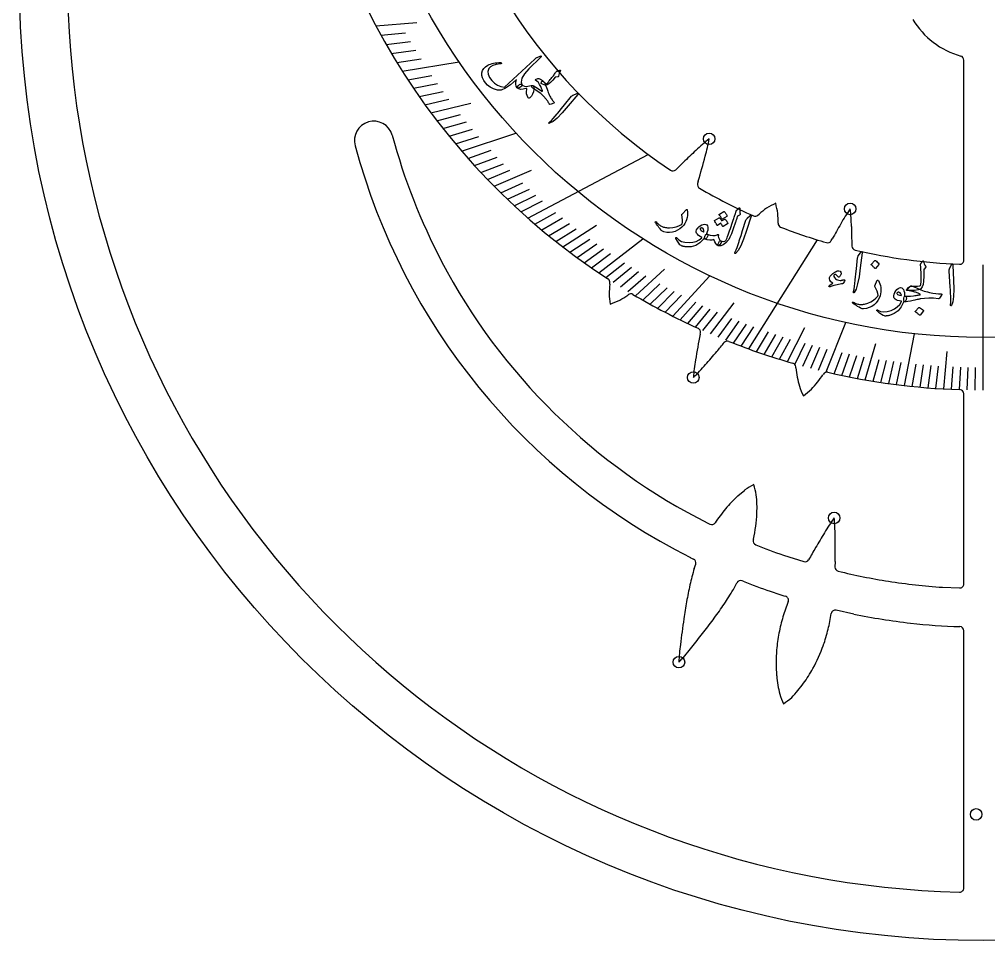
# Model space of a CAD drawing. Header units: millimetres. Extents: x -58 to 58, y -58 to 59.
# Drawn here: x -58.5 to 0.3, y -58.5 to -2.6 of the extents above; entities that cross this region are included whole.
import ezdxf

# ---------------------------------------------------------------- set-up
doc = ezdxf.new("R2010")
doc.units = ezdxf.units.MM
for name, color, linetype in [('CUT_INNER', 6, 'Continuous'), ('CUT_OUTER', 1, 'Continuous'), ('ENGRAVE', 7, 'Continuous'), ('ENGRAVE_FINE', 8, 'Continuous'), ('TEXT', 5, 'Continuous')]:
    doc.layers.add(name, color=color, linetype=linetype)

msp = doc.modelspace()

# ---------------------------------------------------------------- linework, layer by layer
at = {"layer": 'CUT_INNER'}
for points in [[(-1.17, -17.182), (-1.17, -5.026)], [(-35.867, -9.58), (-35.865, -9.586)], [(-17.289, -12.381), (-17.331, -12.52)], [(-13.673, -14.445), (-13.598, -14.377)], [(-7.991, -15.135), (-7.976, -15.662), (-7.964, -16.189), (-7.963, -16.327)], [(-9.214, -15.995), (-9.157, -15.892)], [(-22.76, -18.323), (-22.785, -18.307)], [(-22.66, -18.645), (-22.649, -18.57)], [(-21.53, -19.272), (-21.568, -19.3)], [(-17.178, -21.681), (-17.16, -21.592)], [(-11.358, -23.726), (-11.364, -23.66)], [(-9.69, -24.098), (-9.716, -24.138)], [(-1.17, -36.837), (-1.17, -25.292)], [(-14.89, -31.499), (-14.462, -31.138), (-14.458, -31.134)], [(-16.672, -33.169), (-16.579, -33.213)], [(-13.934, -34.12), (-13.946, -34.169)], [(-12.122, -35.088), (-10.881, -35.487)], [(-17.533, -35.907), (-17.445, -35.632)], [(-8.982, -35.486), (-8.989, -35.815)], [(-14.559, -36.679), (-14.619, -36.654)], [(-2.463, -37.041), (-1.431, -37.087)], [(-7.854, -38.674), (-8.91, -38.435)], [(-1.17, -55.307), (-1.17, -39.68)]]:
    msp.add_lwpolyline(points, dxfattribs=at)
for centre, radius, start, end in [((0, 0), 55.575, 121.71432, 268.52897), ((0, 16.717), 41.783, 133.78138, 236.95434), ((-0.001, 16.716), 34.177, 186.5681, 236.29764), ((-0.001, -0.001), 4.971, 210.95136, 254.25202), ((-1.42, -5.025), 0.25, 0, 73.82813), ((-36.989, -9.911), 1.17, 16.42808, 196.1143), ((0.059, 0.026), 37.187, 194.98007, 207.69673), ((-11.195, -16.879), 8.91, 127.54584, 134.42251), ((-25.412, -8.357), 8.907, 343.69691, 350.58422), ((0, 0), 39.463, 195.03295, 243.26549), ((34.198, -65.614), 75.508, 133.13842, 133.94094), ((-81.724, 6.479), 67.138, 343.6851, 345.03538), ((-18.827, -11.509), 0.25, 236.42578, 314.86322), ((1.124, -31.48), 27.979, 133.67701, 134.97239), ((-17.091, -12.592), 0.25, 163.30606, 241.7988), ((-0.027, 16.667), 34.122, 239.7643, 245.93141), ((-8.862, -20.015), 7.364, 125.55261, 130.02983), ((-9.338, -20.458), 7.475, 115.74943, 120.59902), ((-18.788, -15.276), 6.393, 8.3654, 14.03615), ((-0.819, -19.252), 8.91, 144.42099, 151.29746), ((-16.898, -15.224), 8.907, 0.57186, 7.45938), ((-13.841, -14.26), 0.25, 245.91797, 312.20871), ((-17.46, -14.77), 5.015, 358.16896, 4.85389), ((-12.198, -14.943), 0.25, 177.16629, 249.08203), ((-0.015, 16.671), 34.13, 248.92748, 253.86313), ((56.766, -52.711), 75.508, 150.01342, 150.81594), ((-9.432, -15.874), 0.25, 254.00391, 331.08966), ((-7.712, -16.323), 0.25, 180.78889, 256.81641), ((-0.003, 16.69), 34.151, 256.85561, 267.60592), ((0, 0), 37.123, 207.7033, 243.31364), ((-1.42, -17.182), 0.25, 267.71484, 0), ((-22.896, -18.533), 0.25, 351.54129, 57.12891), ((-15.937, -19.409), 6.766, 173.5223, 178.39527), ((-16.315, -18.914), 6.393, 182.7404, 188.41115), ((-25.729, -13.224), 7.364, 299.92761, 304.40483), ((-21.381, -19.472), 0.25, 59.59092, 126.58371), ((-0.036, 16.651), 41.708, 239.42091, 245.54586), ((-25.211, -12.83), 7.475, 290.12443, 294.97402), ((48.796, -34.135), 67.138, 169.3101, 170.66038), ((-17.405, -21.543), 0.25, 348.88678, 65.56641), ((-39.674, -2.54), 30.987, 319.35429, 320.64967), ((-15.519, -22.347), 0.25, 68.38056, 140.48822), ((-0.049, 16.574), 41.632, 248.32328, 253.97168), ((-73.635, 26.248), 75.508, 318.76342, 319.56594), ((-8.689, -24.892), 8.918, 169.32406, 176.20268), ((-23.675, -17.81), 8.899, 313.16434, 320.04964), ((-11.613, -23.68), 0.25, 4.73438, 74.00391), ((-4.146, -22.94), 7.255, 186.21893, 195.10538), ((-9.48, -24.233), 0.25, 76.82959, 147.14062), ((-0.004, 16.691), 41.757, 256.96365, 268.06852), ((-15.705, -20.046), 7.253, 316.76847, 325.65722), ((-5.128, -22.685), 6.393, 199.6154, 205.28615), ((-15.407, -19.446), 7.475, 306.99943, 311.84902), ((-1.42, -25.292), 0.25, 360, 88.06641), ((-10.384, -37.401), 7.475, 118.18057, 123.03016), ((-20.045, -32.625), 6.393, 10.79654, 16.4673), ((-9.158, -37.705), 8.448, 132.73114, 140.11768), ((-20.976, -32.221), 7.255, 357.40008, 6.28652), ((-8.641, -38.148), 9.129, 140.05994, 146.65286), ((-22.768, -32.167), 9.048, 347.53329, 357.56965), ((-1.899, -38.169), 8.91, 143.2292, 150.10574), ((-17.89, -33.808), 8.907, 359.38014, 6.26759), ((-16.472, -32.987), 0.25, 244.57627, 325.03532), ((54.978, -72.819), 75.508, 148.82168, 149.62421), ((-76.117, -34.746), 67.138, 359.36837, 0.71864), ((-13.703, -34.229), 0.25, 165.99601, 247.11864), ((-5.629, -15.192), 20.929, 247.01716, 251.92472), ((22.121, -53.657), 37.472, 149.4967, 150.79208), ((-15.768, -31.362), 4.361, 242.93008, 245.51603), ((-17.683, -35.556), 0.25, 342.21641, 64.57627), ((-10.804, -35.249), 0.25, 252.20339, 330.54648), ((-8.739, -35.819), 0.25, 178.94504, 257.28814), ((-2.797, -40.294), 15.375, 163.4237, 167.25734), ((-0.347, -1.934), 35.159, 256.09858, 261.18129), ((3.231, -41.657), 21.555, 167.25725, 170.01905), ((-23.612, -32.28), 9.766, 328.33607, 332.65233), ((-14.716, -36.884), 0.25, 67.11864, 152.02088), ((-0.347, -0.934), 38.467, 248.31722, 250.92542), ((0, 0), 37.123, 261.11025, 266.195), ((-1.42, -36.837), 0.25, 267.45763, 360), ((-30.668, -28.081), 17.977, 325.45665, 328.74791), ((-5.848, -16.952), 21.531, 250.82918, 253.43566), ((-12.062, -37.828), 0.25, 339.648, 72.20339), ((15.956, -43.902), 34.477, 170.0109, 171.75257), ((-0.99, -42.184), 11.648, 158.4973, 163.30363), ((-37.905, -23.101), 26.762, 323.22825, 325.46062), ((-20.631, -36.824), 11.562, 346.14958, 350.98526), ((-8.965, -38.679), 0.25, 77.28814, 169.84353), ((0, 0), 39.463, 258.51962, 263.60437), ((48.278, -48.6), 67.138, 171.74125, 173.09152), ((-53.641, -11.355), 46.399, 321.94694, 323.24232), ((-2.265, -41.807), 10.319, 163.27468, 168.92565), ((-0.491, -5.472), 33.97, 263.39879, 268.45121), ((-76.604, 6.536), 75.508, 321.19457, 321.99709), ((-3.108, -41.639), 9.459, 168.94697, 175.16184), ((-19.418, -37.13), 10.311, 340.5277, 346.18698), ((-1.42, -39.68), 0.25, 360, 87.45763), ((-9.556, -41.802), 8.909, 171.75333, 178.63955), ((-18.481, -37.465), 9.317, 331.03964, 340.55267), ((-24.828, -35.358), 8.909, 315.60127, 322.47888), ((-3.518, -41.604), 9.048, 175.16041, 185.19677), ((-18.134, -37.657), 8.92, 324.19449, 331.03835), ((-5.301, -41.788), 7.255, 185.02719, 193.91364), ((-16.793, -38.657), 7.247, 315.57549, 324.40798), ((-6.278, -41.512), 6.393, 198.42366, 204.09442), ((-16.488, -38.06), 7.475, 305.80769, 310.65728), ((-1.42, -55.307), 0.25, 268.41797, 360)]:
    msp.add_arc(centre, radius, start, end, dxfattribs=at)
at = {"layer": 'CUT_OUTER'}
msp.add_circle((0, 0), 58.5, dxfattribs=at)
at = {"layer": 'ENGRAVE'}
for points in [[(-35.262, -5.698), (-31.803, -5.139)], [(-31.653, -10.559), (-28.355, -9.458)], [(-27.635, -14.623), (-20.33, -10.757)], [(-23.334, -17.944), (-20.651, -15.881)], [(-14.22, -22.572), (-10.049, -15.951)], [(0, -25.067), (0, -17.462)], [(-18.84, -20.578), (-16.593, -18.123)], [(-9.519, -23.968), (-8.325, -20.964)], [(-4.77, -24.793), (-4.165, -21.647)]]:
    msp.add_lwpolyline(points, dxfattribs=at)
for centre, radius in [((0, 16.717), 38.589), ((-16.624, -9.814), 0.351), ((-8.066, -14.067), 0.351), ((-17.588, -24.302), 0.351), ((-9.036, -32.834), 0.351), ((-18.463, -41.591), 0.351), ((-0.417, -50.836), 0.351)]:
    msp.add_circle(centre, radius, dxfattribs=at)
at = {"layer": 'ENGRAVE_FINE'}
for points in [[(-36.862, -2.956), (-34.369, -2.756)], [(-36.555, -3.521), (-35.065, -3.378)], [(-36.241, -4.078), (-34.754, -3.911)], [(-35.921, -4.627), (-34.437, -4.436)], [(-35.594, -5.167), (-34.114, -4.952)], [(-34.924, -6.221), (-33.453, -5.96)], [(-34.58, -6.736), (-33.115, -6.451)], [(-34.231, -7.243), (-32.771, -6.934)], [(-33.877, -7.741), (-32.423, -7.409)], [(-33.518, -8.231), (-31.101, -7.637)], [(-33.154, -8.713), (-31.714, -8.334)], [(-32.785, -9.186), (-31.353, -8.785)], [(-32.412, -9.652), (-30.987, -9.227)], [(-32.035, -10.109), (-30.618, -9.662)], [(-31.267, -11), (-29.869, -10.508)], [(-30.877, -11.433), (-29.489, -10.919)], [(-30.484, -11.859), (-29.105, -11.323)], [(-30.087, -12.277), (-28.719, -11.718)], [(-29.686, -12.687), (-27.42, -11.718)], [(-29.282, -13.089), (-27.936, -12.487)], [(-28.875, -13.484), (-27.541, -12.861)], [(-28.465, -13.871), (-27.142, -13.227)], [(-28.051, -14.25), (-26.742, -13.585)], [(-27.216, -14.987), (-25.933, -14.28)], [(-26.794, -15.344), (-25.524, -14.617)], [(-26.37, -15.694), (-25.114, -14.947)], [(-25.943, -16.037), (-24.702, -15.27)], [(-25.513, -16.373), (-23.467, -15.059)], [(-25.082, -16.701), (-23.871, -15.895)], [(-24.648, -17.022), (-23.453, -16.197)], [(-24.212, -17.337), (-23.032, -16.492)], [(-23.774, -17.644), (-22.611, -16.781)], [(-22.892, -18.238), (-21.762, -17.338)], [(-22.448, -18.524), (-21.336, -17.607)], [(-22.003, -18.804), (-20.908, -17.869)], [(-21.555, -19.077), (-20.479, -18.125)], [(-21.107, -19.344), (-19.341, -17.726)], [(-20.656, -19.604), (-19.617, -18.617)], [(-20.204, -19.857), (-19.184, -18.854)], [(-19.751, -20.104), (-18.75, -19.085)], [(-19.296, -20.344), (-18.315, -19.309)], [(-18.383, -20.805), (-17.442, -19.74)], [(-17.925, -21.026), (-17.004, -19.946)], [(-16.543, -21.652), (-15.112, -19.78)], [(-17.465, -21.241), (-16.565, -20.147)], [(-17.005, -21.45), (-16.125, -20.341)], [(-16.08, -21.849), (-15.244, -20.712)], [(-15.616, -22.038), (-14.802, -20.889)], [(-15.152, -22.223), (-14.359, -21.061)], [(-14.686, -22.401), (-13.916, -21.226)], [(-13.753, -22.738), (-13.028, -21.54)], [(-13.285, -22.898), (-12.583, -21.689)], [(-11.877, -23.343), (-10.824, -21.273)], [(-12.816, -23.052), (-12.138, -21.832)], [(-12.347, -23.201), (-11.692, -21.97)], [(-11.406, -23.48), (-10.799, -22.228)], [(-10.935, -23.61), (-10.351, -22.349)], [(-7.149, -24.451), (-6.504, -22.246)], [(-10.463, -23.735), (-9.904, -22.465)], [(-9.991, -23.854), (-9.456, -22.576)], [(-9.045, -24.076), (-8.559, -22.781)], [(-8.572, -24.178), (-8.11, -22.875)], [(-2.386, -24.998), (-2.169, -22.725)], [(-8.098, -24.274), (-7.661, -22.965)], [(-7.623, -24.365), (-7.212, -23.049)], [(-6.673, -24.53), (-6.312, -23.202)], [(-6.198, -24.604), (-5.862, -23.27)], [(-5.722, -24.673), (-5.412, -23.334)], [(-5.246, -24.736), (-4.961, -23.392)], [(-4.294, -24.845), (-4.06, -23.493)], [(-3.817, -24.892), (-3.609, -23.536)], [(-3.34, -24.933), (-3.158, -23.574)], [(-2.863, -24.968), (-2.707, -23.607)], [(-1.909, -25.023), (-1.805, -23.657)], [(-1.432, -25.042), (-1.354, -23.675)], [(-0.955, -25.056), (-0.903, -23.688)], [(-0.477, -25.064), (-0.451, -23.695)]]:
    msp.add_lwpolyline(points, dxfattribs=at)
at = {"layer": 'TEXT'}
for points in [[(-27.571, -5.559), (-27.837, -5.859), (-27.996, -6.127), (-28.046, -6.365), (-27.988, -6.571), (-27.994, -6.592), (-28.02, -6.619), (-28.065, -6.651), (-28.13, -6.688), (-28.182, -6.716), (-28.224, -6.73), (-28.255, -6.732), (-28.275, -6.721), (-28.342, -6.611), (-28.371, -6.488), (-28.363, -6.353), (-28.317, -6.205), (-28.683, -6.528), (-28.998, -6.744), (-29.263, -6.852), (-29.477, -6.852), (-29.714, -6.768), (-29.915, -6.666), (-30.08, -6.547), (-30.209, -6.413), (-30.314, -6.26), (-30.384, -6.108), (-30.419, -5.958), (-30.419, -5.81), (-30.384, -5.67), (-30.314, -5.546), (-30.208, -5.438), (-30.067, -5.345), (-29.984, -5.305), (-29.898, -5.271), (-29.807, -5.242), (-29.712, -5.218), (-29.614, -5.2), (-29.511, -5.188), (-29.404, -5.181), (-29.292, -5.179), (-29.279, -5.181), (-29.267, -5.186), (-29.256, -5.193), (-29.247, -5.202), (-29.242, -5.211), (-29.24, -5.221), (-29.241, -5.231), (-29.245, -5.242), (-29.252, -5.252), (-29.263, -5.259), (-29.278, -5.264), (-29.296, -5.266), (-29.548, -5.294), (-29.749, -5.35), (-29.899, -5.435), (-29.998, -5.55), (-30.054, -5.714), (-30.043, -5.891), (-29.966, -6.078), (-29.822, -6.276), (-29.663, -6.427), (-29.482, -6.545), (-29.28, -6.628), (-29.057, -6.677), (-27.214, -4.975), (-27.17, -4.934), (-27.131, -4.902), (-27.097, -4.878), (-27.068, -4.863), (-26.854, -4.777), (-26.823, -4.785), (-26.815, -4.805), (-26.83, -4.836), (-26.867, -4.878)], [(-25.779, -5.676), (-25.763, -5.67), (-25.748, -5.665), (-25.734, -5.661), (-25.722, -5.657), (-25.712, -5.653), (-25.704, -5.65), (-25.697, -5.648), (-25.692, -5.646), (-25.682, -5.645), (-25.674, -5.647), (-25.666, -5.65), (-25.66, -5.655), (-25.656, -5.662), (-25.654, -5.67), (-25.654, -5.677), (-25.658, -5.686), (-25.699, -5.767), (-25.73, -5.846), (-25.752, -5.924), (-25.763, -6.001), (-25.768, -6.019), (-25.778, -6.033), (-25.794, -6.042), (-25.816, -6.047), (-25.968, -6.064), (-26.124, -6.248), (-26.25, -6.383), (-26.36, -6.479), (-26.454, -6.536), (-26.532, -6.554), (-26.583, -6.547), (-26.651, -6.528), (-26.734, -6.495), (-26.833, -6.448), (-26.811, -6.356), (-26.775, -6.309), (-26.723, -6.308), (-26.657, -6.353), (-26.613, -6.392), (-26.571, -6.425), (-26.532, -6.452), (-26.494, -6.473), (-26.482, -6.463), (-26.465, -6.447), (-26.444, -6.424), (-26.419, -6.395), (-26.389, -6.36), (-26.355, -6.319), (-26.316, -6.271), (-26.273, -6.218), (-26.219, -6.152), (-26.169, -6.09), (-26.123, -6.032), (-26.08, -5.977), (-26.041, -5.926), (-26.006, -5.877), (-25.975, -5.832), (-25.948, -5.79), (-25.925, -5.757), (-25.905, -5.732), (-25.888, -5.715), (-25.873, -5.707), (-25.857, -5.703), (-25.836, -5.696), (-25.81, -5.687), (-25.779, -5.676)], [(-27.173, -6.209), (-27.122, -6.182), (-27.072, -6.163), (-27.022, -6.152), (-26.973, -6.149), (-26.919, -6.159), (-26.861, -6.183), (-26.8, -6.221), (-26.736, -6.273), (-26.704, -6.305), (-26.675, -6.337), (-26.648, -6.37), (-26.624, -6.405), (-26.603, -6.441), (-26.584, -6.478), (-26.567, -6.515), (-26.552, -6.553), (-26.507, -6.686), (-26.465, -6.805), (-26.427, -6.91), (-26.394, -7), (-26.365, -7.075), (-26.34, -7.137), (-26.32, -7.185), (-26.303, -7.218), (-26.268, -7.277), (-26.232, -7.334), (-26.197, -7.388), (-26.162, -7.438), (-26.127, -7.485), (-26.094, -7.529), (-26.063, -7.57), (-26.034, -7.608), (-26.03, -7.614), (-26.032, -7.622), (-26.039, -7.63), (-26.051, -7.638), (-26.108, -7.67), (-26.166, -7.695), (-26.227, -7.714), (-26.29, -7.727), (-26.299, -7.726), (-26.307, -7.723), (-26.314, -7.718), (-26.321, -7.71), (-26.349, -7.662), (-26.376, -7.616), (-26.402, -7.573), (-26.428, -7.532), (-26.453, -7.493), (-26.477, -7.458), (-26.502, -7.425), (-26.525, -7.395), (-26.676, -7.224), (-26.854, -7.062), (-27.06, -6.907), (-27.294, -6.758), (-27.334, -6.732), (-27.364, -6.702), (-27.386, -6.67), (-27.4, -6.636), (-27.403, -6.605), (-27.395, -6.584), (-27.377, -6.573), (-27.348, -6.572), (-27.263, -6.599), (-27.14, -6.666), (-26.977, -6.77), (-26.775, -6.912), (-26.766, -6.917), (-26.758, -6.92), (-26.753, -6.921), (-26.749, -6.919), (-26.746, -6.891), (-26.762, -6.833), (-26.797, -6.747), (-26.85, -6.631), (-26.918, -6.506), (-26.995, -6.4), (-27.081, -6.312), (-27.179, -6.242), (-27.188, -6.235), (-27.19, -6.228), (-27.185, -6.219), (-27.173, -6.209)], [(-27.327, -6.579), (-27.299, -6.619), (-27.28, -6.668), (-27.27, -6.726), (-27.271, -6.792), (-27.294, -6.963), (-27.341, -7.109), (-27.414, -7.229), (-27.511, -7.323), (-27.546, -7.342), (-27.579, -7.342), (-27.608, -7.324), (-27.635, -7.288), (-27.682, -7.187), (-27.708, -7.074), (-27.713, -6.947), (-27.698, -6.807), (-27.697, -6.778), (-27.706, -6.761), (-27.727, -6.755), (-27.757, -6.76), (-27.923, -6.805), (-28.066, -6.813), (-28.183, -6.784), (-28.277, -6.718), (-28.282, -6.708), (-28.282, -6.693), (-28.276, -6.674), (-28.266, -6.651), (-28.228, -6.592), (-28.188, -6.545), (-28.147, -6.511), (-28.104, -6.488), (-28.084, -6.484), (-28.064, -6.486), (-28.043, -6.493), (-28.022, -6.507), (-27.929, -6.574), (-27.833, -6.614), (-27.734, -6.626), (-27.633, -6.611), (-27.526, -6.584), (-27.44, -6.57), (-27.374, -6.568), (-27.327, -6.579)], [(-24.661, -7.066), (-24.588, -7.043), (-24.553, -7.046), (-24.553, -7.074), (-24.59, -7.129), (-25.179, -7.816), (-25.541, -8.238), (-25.849, -8.555), (-26.105, -8.766), (-26.31, -8.87), (-26.331, -8.874), (-26.346, -8.873), (-26.354, -8.867), (-26.354, -8.856), (-26.351, -8.844), (-26.344, -8.831), (-26.334, -8.817), (-26.32, -8.802), (-26.206, -8.691), (-26.089, -8.568), (-25.971, -8.433), (-25.851, -8.286), (-25.819, -8.248), (-25.734, -8.146), (-25.594, -7.978), (-25.401, -7.745), (-24.975, -7.228), (-24.951, -7.202), (-24.926, -7.18), (-24.901, -7.163), (-24.875, -7.151)], [(-18.008, -14.108), (-18.003, -14.103), (-17.998, -14.1), (-17.993, -14.098), (-17.989, -14.097), (-17.98, -14.102), (-17.971, -14.112), (-17.964, -14.128), (-17.957, -14.15), (-17.939, -14.253), (-17.936, -14.361), (-17.946, -14.476), (-17.97, -14.598), (-18.006, -14.722), (-18.051, -14.84), (-18.105, -14.949), (-18.17, -15.051), (-18.277, -15.173), (-18.401, -15.277), (-18.54, -15.365), (-18.696, -15.436), (-18.862, -15.485), (-19.032, -15.505), (-19.205, -15.494), (-19.381, -15.454), (-19.425, -15.438), (-19.466, -15.417), (-19.503, -15.389), (-19.536, -15.356), (-19.608, -15.27), (-19.672, -15.192), (-19.729, -15.121), (-19.778, -15.058), (-19.819, -15.002), (-19.852, -14.954), (-19.877, -14.914), (-19.895, -14.882), (-19.898, -14.874), (-19.899, -14.867), (-19.898, -14.861), (-19.896, -14.855), (-19.892, -14.85), (-19.886, -14.845), (-19.88, -14.842), (-19.873, -14.84), (-19.865, -14.839), (-19.857, -14.842), (-19.849, -14.847), (-19.842, -14.855), (-19.796, -14.904), (-19.75, -14.949), (-19.705, -14.989), (-19.661, -15.026), (-19.618, -15.059), (-19.574, -15.088), (-19.53, -15.114), (-19.487, -15.136), (-19.442, -15.155), (-19.393, -15.171), (-19.341, -15.185), (-19.285, -15.196), (-19.226, -15.204), (-19.163, -15.21), (-19.096, -15.212), (-19.026, -15.212), (-18.822, -15.196), (-18.634, -15.159), (-18.462, -15.1), (-18.306, -15.019), (-18.295, -15.012), (-18.285, -15.002), (-18.277, -14.989), (-18.271, -14.972), (-18.253, -14.863), (-18.248, -14.733), (-18.257, -14.582), (-18.278, -14.41), (-18.278, -14.4), (-18.276, -14.392), (-18.274, -14.386), (-18.27, -14.381)], [(-14.959, -14.146), (-14.912, -14.102), (-14.875, -14.068), (-14.848, -14.042), (-14.831, -14.024), (-14.819, -14.014), (-14.807, -14.008), (-14.796, -14.007), (-14.785, -14.01), (-14.774, -14.017), (-14.768, -14.028), (-14.765, -14.042), (-14.766, -14.059), (-14.774, -14.143), (-14.774, -14.222), (-14.764, -14.297), (-14.746, -14.367), (-14.742, -14.388), (-14.747, -14.408), (-14.762, -14.426), (-14.786, -14.442), (-14.905, -14.511), (-14.922, -14.56), (-14.939, -14.607), (-14.955, -14.654), (-14.971, -14.7), (-14.987, -14.745), (-15.002, -14.789), (-15.017, -14.833), (-15.031, -14.875), (-15.163, -15.27), (-15.274, -15.575), (-15.363, -15.79), (-15.432, -15.915), (-15.606, -16.119), (-15.771, -16.252), (-15.926, -16.314), (-16.073, -16.305), (-16.076, -16.304), (-16.079, -16.302), (-16.083, -16.3), (-16.086, -16.299), (-16.097, -16.27), (-16.089, -16.222), (-16.062, -16.152), (-16.017, -16.063), (-15.997, -16.031), (-15.976, -16.011), (-15.953, -16.003), (-15.928, -16.008), (-15.835, -16.032), (-15.749, -16.036), (-15.672, -16.019), (-15.602, -15.981), (-15.572, -15.91), (-15.539, -15.829), (-15.504, -15.736), (-15.467, -15.634), (-15.427, -15.521), (-15.385, -15.398), (-15.34, -15.266), (-15.293, -15.125), (-15.246, -14.986), (-15.204, -14.862), (-15.166, -14.751), (-15.134, -14.654), (-15.107, -14.571), (-15.084, -14.503), (-15.065, -14.448), (-15.051, -14.408), (-14.991, -14.204), (-14.983, -14.185), (-14.975, -14.169), (-14.967, -14.156), (-14.959, -14.146)], [(-15.685, -14.683), (-15.679, -14.681), (-15.672, -14.681), (-15.665, -14.684), (-15.656, -14.689), (-15.631, -14.717), (-15.607, -14.746), (-15.585, -14.775), (-15.564, -14.805), (-15.544, -14.836), (-15.527, -14.868), (-15.51, -14.902), (-15.495, -14.937), (-15.493, -14.947), (-15.494, -14.955), (-15.499, -14.962), (-15.506, -14.969), (-15.785, -15.143), (-15.791, -15.144), (-15.797, -15.141), (-15.804, -15.133), (-15.811, -15.122), (-15.816, -15.114), (-15.823, -15.102), (-15.833, -15.085), (-15.845, -15.064), (-15.86, -15.039), (-15.878, -15.009), (-15.899, -14.976), (-15.922, -14.939), (-16.129, -15.065), (-16.137, -15.067), (-16.144, -15.064), (-16.151, -15.056), (-16.158, -15.042), (-16.163, -15.031), (-16.173, -15.014), (-16.186, -14.991), (-16.202, -14.962), (-16.223, -14.927), (-16.247, -14.885), (-16.277, -14.837), (-16.31, -14.782), (-16.312, -14.775), (-16.312, -14.769), (-16.309, -14.764), (-16.303, -14.761), (-16.024, -14.606), (-16.018, -14.604), (-16.012, -14.605), (-16.004, -14.607), (-15.996, -14.613), (-15.978, -14.633), (-15.96, -14.653), (-15.943, -14.674), (-15.927, -14.695), (-15.911, -14.717), (-15.896, -14.74), (-15.883, -14.764), (-15.87, -14.788)], [(-15.733, -14.23), (-15.727, -14.228), (-15.72, -14.229), (-15.712, -14.232), (-15.704, -14.237), (-15.679, -14.265), (-15.656, -14.293), (-15.634, -14.323), (-15.614, -14.353), (-15.595, -14.384), (-15.577, -14.416), (-15.561, -14.45), (-15.547, -14.485), (-15.544, -14.496), (-15.545, -14.505), (-15.548, -14.512), (-15.555, -14.518), (-15.834, -14.691), (-15.842, -14.693), (-15.849, -14.689), (-15.856, -14.681), (-15.863, -14.668), (-15.868, -14.657), (-15.877, -14.64), (-15.89, -14.617), (-15.906, -14.588), (-15.927, -14.553), (-15.951, -14.512), (-15.98, -14.464), (-16.012, -14.41), (-16.016, -14.402), (-16.017, -14.395), (-16.014, -14.39), (-16.009, -14.387)], [(-14.158, -14.482), (-14.099, -14.433), (-14.065, -14.423), (-14.055, -14.449), (-14.069, -14.514), (-14.364, -15.37), (-14.544, -15.895), (-14.714, -16.303), (-14.874, -16.594), (-15.026, -16.766), (-15.045, -16.778), (-15.059, -16.782), (-15.068, -16.779), (-15.073, -16.77), (-15.074, -16.757), (-15.073, -16.742), (-15.068, -16.726), (-15.061, -16.706), (-14.995, -16.561), (-14.932, -16.404), (-14.873, -16.235), (-14.815, -16.054), (-14.799, -16.007), (-14.758, -15.88), (-14.69, -15.673), (-14.596, -15.386), (-14.391, -14.747), (-14.378, -14.714), (-14.363, -14.685), (-14.345, -14.66), (-14.326, -14.639)], [(-16.975, -15.896), (-17.194, -16.124), (-17.444, -16.279), (-17.726, -16.36), (-18.04, -16.367), (-18.081, -16.363), (-18.121, -16.357), (-18.16, -16.35), (-18.198, -16.342), (-18.233, -16.332), (-18.268, -16.321), (-18.3, -16.309), (-18.331, -16.296), (-18.397, -16.245), (-18.473, -16.156), (-18.557, -16.027), (-18.649, -15.858), (-18.657, -15.837), (-18.659, -15.82), (-18.655, -15.806), (-18.645, -15.797), (-18.632, -15.793), (-18.619, -15.795), (-18.607, -15.803), (-18.595, -15.817), (-18.474, -15.947), (-18.308, -16.04), (-18.098, -16.095), (-17.845, -16.113), (-17.622, -16.094), (-17.417, -16.039), (-17.232, -15.949), (-17.065, -15.825), (-17.062, -15.818), (-17.062, -15.813), (-17.063, -15.807), (-17.066, -15.803), (-17.177, -15.736), (-17.267, -15.672), (-17.337, -15.61), (-17.386, -15.55), (-17.413, -15.483), (-17.413, -15.412), (-17.387, -15.334), (-17.334, -15.251), (-17.326, -15.241), (-17.318, -15.23), (-17.309, -15.22), (-17.299, -15.21), (-17.289, -15.199), (-17.278, -15.188), (-17.267, -15.177), (-17.254, -15.165), (-17.166, -15.093), (-17.078, -15.041), (-16.991, -15.009), (-16.905, -14.998), (-16.828, -15.007), (-16.77, -15.038), (-16.73, -15.092), (-16.708, -15.168), (-16.703, -15.261), (-16.714, -15.36), (-16.741, -15.465), (-16.784, -15.577), (-16.777, -15.58), (-16.771, -15.583), (-16.765, -15.586), (-16.758, -15.588), (-16.752, -15.59), (-16.746, -15.593), (-16.739, -15.596), (-16.733, -15.599), (-16.713, -15.615), (-16.703, -15.639), (-16.703, -15.668), (-16.712, -15.705), (-16.728, -15.743), (-16.747, -15.779), (-16.771, -15.814), (-16.798, -15.847), (-16.826, -15.875), (-16.85, -15.892), (-16.87, -15.899), (-16.887, -15.897), (-16.95, -15.864), (-16.953, -15.87), (-16.959, -15.877), (-16.966, -15.886), (-16.975, -15.896)], [(-16.943, -15.448), (-16.946, -15.37), (-16.961, -15.308), (-16.989, -15.262), (-17.029, -15.231), (-17.059, -15.224), (-17.089, -15.223), (-17.117, -15.227), (-17.145, -15.236), (-17.156, -15.243), (-17.163, -15.254), (-17.165, -15.268), (-17.163, -15.285), (-17.145, -15.333), (-17.107, -15.379), (-17.049, -15.424), (-16.97, -15.467), (-16.961, -15.47), (-16.953, -15.467), (-16.947, -15.46), (-16.943, -15.448)], [(-15.928, -16.008), (-15.905, -16.029), (-15.89, -16.047), (-15.882, -16.063), (-15.882, -16.075), (-15.886, -16.091), (-15.894, -16.11), (-15.906, -16.131), (-15.92, -16.154), (-15.972, -16.228), (-16.014, -16.278), (-16.048, -16.303), (-16.073, -16.305), (-16.157, -16.248), (-16.23, -16.166), (-16.289, -16.058), (-16.335, -15.925), (-16.462, -15.963), (-16.596, -15.97), (-16.739, -15.948), (-16.89, -15.895), (-16.904, -15.884), (-16.911, -15.868), (-16.913, -15.848), (-16.908, -15.823), (-16.863, -15.672), (-16.858, -15.656), (-16.848, -15.64), (-16.834, -15.625), (-16.814, -15.611), (-16.796, -15.602), (-16.777, -15.597), (-16.758, -15.597), (-16.738, -15.601), (-16.558, -15.662), (-16.399, -15.688), (-16.259, -15.678), (-16.139, -15.633), (-16.124, -15.626), (-16.11, -15.623), (-16.095, -15.624), (-16.08, -15.629), (-16.068, -15.638), (-16.061, -15.648), (-16.06, -15.66), (-16.065, -15.674), (-16.07, -15.686), (-16.075, -15.698), (-16.077, -15.708), (-16.078, -15.717), (-16.055, -15.811), (-16.022, -15.891), (-15.98, -15.956), (-15.928, -16.008)], [(-7.442, -16.726), (-7.394, -16.666), (-7.363, -16.649), (-7.348, -16.673), (-7.348, -16.739), (-7.461, -17.637), (-7.529, -18.188), (-7.612, -18.623), (-7.709, -18.94), (-7.822, -19.14), (-7.838, -19.155), (-7.851, -19.162), (-7.86, -19.162), (-7.867, -19.153), (-7.871, -19.141), (-7.872, -19.126), (-7.872, -19.109), (-7.868, -19.089), (-7.834, -18.933), (-7.805, -18.766), (-7.781, -18.589), (-7.762, -18.4), (-7.756, -18.351), (-7.741, -18.218), (-7.718, -18.001), (-7.685, -17.701), (-7.615, -17.034), (-7.609, -16.999), (-7.6, -16.967), (-7.589, -16.939), (-7.574, -16.915)], [(-6.566, -17.209), (-6.561, -17.205), (-6.554, -17.203), (-6.547, -17.204), (-6.537, -17.207), (-6.475, -17.248), (-6.418, -17.295), (-6.366, -17.347), (-6.319, -17.405), (-6.315, -17.413), (-6.314, -17.421), (-6.316, -17.428), (-6.321, -17.435), (-6.537, -17.679), (-6.545, -17.684), (-6.553, -17.684), (-6.562, -17.679), (-6.572, -17.668), (-6.58, -17.659), (-6.594, -17.645), (-6.612, -17.627), (-6.636, -17.604), (-6.664, -17.576), (-6.699, -17.543), (-6.739, -17.505), (-6.786, -17.462), (-6.792, -17.455), (-6.794, -17.449), (-6.793, -17.443), (-6.788, -17.439)], [(-3.769, -18.624), (-3.766, -18.518), (-3.763, -18.406), (-3.762, -18.289), (-3.761, -18.166), (-3.762, -18.037), (-3.764, -17.901), (-3.767, -17.759), (-3.771, -17.61), (-3.796, -17.455), (-3.794, -17.435), (-3.79, -17.417), (-3.783, -17.399), (-3.774, -17.383), (-3.768, -17.375), (-3.761, -17.364), (-3.751, -17.351), (-3.739, -17.335), (-3.724, -17.317), (-3.708, -17.295), (-3.69, -17.271), (-3.671, -17.243), (-3.664, -17.234), (-3.656, -17.228), (-3.647, -17.225), (-3.637, -17.224), (-3.629, -17.227), (-3.623, -17.233), (-3.619, -17.243), (-3.616, -17.256), (-3.6, -17.331), (-3.574, -17.404), (-3.537, -17.476), (-3.491, -17.547), (-3.48, -17.566), (-3.477, -17.585), (-3.482, -17.603), (-3.495, -17.62), (-3.58, -17.719), (-3.587, -17.731), (-3.593, -17.748), (-3.596, -17.769), (-3.598, -17.794), (-3.596, -18.157), (-3.61, -18.446), (-3.641, -18.663), (-3.689, -18.806), (-3.785, -18.917), (-3.939, -18.991), (-4.152, -19.029), (-4.422, -19.03), (-4.521, -19.012), (-4.566, -18.975), (-4.557, -18.919), (-4.495, -18.843), (-4.485, -18.833), (-4.475, -18.824), (-4.465, -18.814), (-4.455, -18.805), (-4.446, -18.797), (-4.437, -18.788), (-4.428, -18.779), (-4.42, -18.771), (-4.399, -18.756), (-4.376, -18.746), (-4.35, -18.741), (-4.321, -18.742), (-4.19, -18.754), (-4.075, -18.759), (-3.974, -18.756), (-3.888, -18.748), (-3.839, -18.735), (-3.803, -18.71), (-3.779, -18.673), (-3.769, -18.624)], [(-1.932, -17.489), (-1.895, -17.423), (-1.867, -17.401), (-1.847, -17.422), (-1.837, -17.487), (-1.803, -18.392), (-1.782, -18.947), (-1.792, -19.389), (-1.837, -19.718), (-1.916, -19.933), (-1.929, -19.951), (-1.941, -19.96), (-1.95, -19.961), (-1.958, -19.953), (-1.964, -19.942), (-1.968, -19.928), (-1.97, -19.91), (-1.97, -19.89), (-1.961, -19.731), (-1.96, -19.562), (-1.965, -19.382), (-1.977, -19.193), (-1.979, -19.144), (-1.986, -19.01), (-1.998, -18.793), (-2.014, -18.491), (-2.053, -17.821), (-2.053, -17.786), (-2.049, -17.753), (-2.042, -17.724), (-2.032, -17.697)], [(-8.462, -18.548), (-8.477, -18.57), (-8.493, -18.588), (-8.509, -18.601), (-8.526, -18.608), (-8.601, -18.618), (-8.682, -18.631), (-8.768, -18.649), (-8.861, -18.67), (-8.959, -18.696), (-9.063, -18.726), (-9.173, -18.761), (-9.289, -18.8), (-9.309, -18.803), (-9.325, -18.802), (-9.338, -18.796), (-9.347, -18.785), (-9.35, -18.78), (-9.351, -18.777), (-9.352, -18.774), (-9.352, -18.772), (-9.343, -18.733), (-9.302, -18.688), (-9.227, -18.638), (-9.121, -18.581), (-9.233, -18.49), (-9.303, -18.401), (-9.33, -18.314), (-9.316, -18.23), (-9.276, -18.157), (-9.209, -18.08), (-9.116, -17.996), (-8.995, -17.907), (-8.92, -17.861), (-8.854, -17.832), (-8.798, -17.818), (-8.751, -17.821), (-8.677, -17.853), (-8.633, -17.904), (-8.62, -17.974), (-8.639, -18.062), (-8.651, -18.093), (-8.668, -18.125), (-8.691, -18.155), (-8.719, -18.186), (-8.746, -18.207), (-8.77, -18.214), (-8.793, -18.205), (-8.812, -18.181), (-8.871, -18.102), (-8.927, -18.056), (-8.98, -18.045), (-9.03, -18.069), (-9.064, -18.118), (-9.063, -18.174), (-9.027, -18.238), (-8.955, -18.308), (-8.896, -18.35), (-8.83, -18.38), (-8.757, -18.4), (-8.675, -18.409), (-8.648, -18.409), (-8.618, -18.405), (-8.587, -18.399), (-8.553, -18.39), (-8.535, -18.385), (-8.518, -18.381), (-8.501, -18.377), (-8.485, -18.374), (-8.469, -18.372), (-8.455, -18.37), (-8.442, -18.37), (-8.431, -18.37), (-8.403, -18.378), (-8.39, -18.396), (-8.393, -18.424), (-8.411, -18.462)], [(-6.418, -18.401), (-6.415, -18.395), (-6.412, -18.39), (-6.408, -18.387), (-6.404, -18.385), (-6.394, -18.386), (-6.383, -18.392), (-6.37, -18.405), (-6.356, -18.423), (-6.304, -18.514), (-6.264, -18.615), (-6.234, -18.726), (-6.215, -18.848), (-6.207, -18.978), (-6.209, -19.103), (-6.223, -19.225), (-6.249, -19.343), (-6.309, -19.494), (-6.389, -19.634), (-6.49, -19.764), (-6.612, -19.884), (-6.752, -19.987), (-6.905, -20.063), (-7.071, -20.112), (-7.25, -20.134), (-7.297, -20.135), (-7.342, -20.128), (-7.387, -20.115), (-7.43, -20.095), (-7.526, -20.039), (-7.613, -19.987), (-7.691, -19.94), (-7.758, -19.897), (-7.816, -19.859), (-7.863, -19.825), (-7.901, -19.797), (-7.928, -19.772), (-7.934, -19.765), (-7.937, -19.759), (-7.939, -19.753), (-7.939, -19.747), (-7.936, -19.741), (-7.933, -19.735), (-7.928, -19.729), (-7.922, -19.725), (-7.915, -19.722), (-7.907, -19.721), (-7.898, -19.724), (-7.888, -19.728), (-7.827, -19.759), (-7.769, -19.785), (-7.713, -19.808), (-7.66, -19.828), (-7.607, -19.844), (-7.556, -19.856), (-7.507, -19.866), (-7.458, -19.871), (-7.409, -19.874), (-7.358, -19.872), (-7.304, -19.867), (-7.248, -19.859), (-7.189, -19.847), (-7.128, -19.831), (-7.065, -19.81), (-7, -19.786), (-6.813, -19.702), (-6.649, -19.602), (-6.507, -19.488), (-6.388, -19.36), (-6.38, -19.349), (-6.375, -19.336), (-6.372, -19.321), (-6.371, -19.303), (-6.391, -19.194), (-6.431, -19.071), (-6.491, -18.932), (-6.57, -18.777), (-6.573, -18.768), (-6.574, -18.759), (-6.574, -18.753), (-6.572, -18.747)], [(-4.033, -18.861), (-3.95, -18.904), (-3.862, -18.945), (-3.77, -18.983), (-3.674, -19.019), (-3.575, -19.052), (-3.472, -19.082), (-3.367, -19.11), (-3.258, -19.137), (-3.047, -19.181), (-2.859, -19.21), (-2.695, -19.226), (-2.553, -19.227), (-2.538, -19.228), (-2.526, -19.232), (-2.517, -19.24), (-2.511, -19.252), (-2.508, -19.265), (-2.508, -19.279), (-2.511, -19.293), (-2.518, -19.307), (-2.643, -19.493), (-2.655, -19.508), (-2.67, -19.517), (-2.687, -19.52), (-2.708, -19.518), (-3.003, -19.49), (-3.287, -19.483), (-3.561, -19.498), (-3.825, -19.536), (-3.84, -19.538), (-3.865, -19.543), (-3.901, -19.551), (-3.947, -19.561), (-4.005, -19.575), (-4.073, -19.591), (-4.151, -19.609), (-4.241, -19.63), (-4.414, -19.668), (-4.558, -19.692), (-4.673, -19.702), (-4.758, -19.7), (-4.779, -19.689), (-4.795, -19.663), (-4.808, -19.622), (-4.816, -19.566), (-4.814, -19.477), (-4.795, -19.415), (-4.761, -19.38), (-4.712, -19.372), (-4.638, -19.374), (-4.532, -19.369), (-4.395, -19.356), (-4.225, -19.336), (-4.139, -19.325), (-4.064, -19.315), (-4, -19.306), (-3.947, -19.299), (-3.904, -19.293), (-3.873, -19.288), (-3.852, -19.284), (-3.843, -19.282), (-3.839, -19.281), (-3.836, -19.28), (-3.833, -19.279), (-3.831, -19.278), (-3.829, -19.277), (-3.827, -19.277), (-3.825, -19.277), (-3.824, -19.277), (-3.812, -19.273), (-3.807, -19.267), (-3.809, -19.262), (-3.818, -19.255), (-3.857, -19.231), (-3.899, -19.209), (-3.943, -19.188), (-3.99, -19.168), (-4.039, -19.149), (-4.091, -19.131), (-4.144, -19.114), (-4.201, -19.098), (-4.256, -19.082), (-4.311, -19.069), (-4.365, -19.056), (-4.419, -19.045), (-4.471, -19.036), (-4.523, -19.029), (-4.573, -19.023), (-4.621, -19.02), (-4.634, -19.017), (-4.641, -19.011), (-4.645, -19.002), (-4.644, -18.991), (-4.635, -18.972), (-4.625, -18.953), (-4.613, -18.936), (-4.601, -18.919), (-4.587, -18.902), (-4.572, -18.884), (-4.557, -18.866), (-4.54, -18.849), (-4.504, -18.815), (-4.47, -18.79), (-4.437, -18.773), (-4.404, -18.765), (-4.325, -18.765), (-4.237, -18.78), (-4.14, -18.812), (-4.033, -18.861)], [(-4.838, -19.73), (-4.966, -20.018), (-5.148, -20.25), (-5.386, -20.422), (-5.678, -20.536), (-5.719, -20.545), (-5.758, -20.554), (-5.797, -20.56), (-5.835, -20.565), (-5.872, -20.569), (-5.908, -20.57), (-5.942, -20.57), (-5.976, -20.567), (-6.056, -20.543), (-6.157, -20.485), (-6.28, -20.392), (-6.424, -20.265), (-6.439, -20.248), (-6.447, -20.232), (-6.447, -20.218), (-6.441, -20.206), (-6.43, -20.198), (-6.418, -20.195), (-6.403, -20.198), (-6.387, -20.208), (-6.229, -20.288), (-6.042, -20.319), (-5.826, -20.3), (-5.582, -20.23), (-5.378, -20.136), (-5.204, -20.015), (-5.061, -19.867), (-4.947, -19.693), (-4.947, -19.686), (-4.948, -19.681), (-4.951, -19.677), (-4.955, -19.673), (-5.082, -19.648), (-5.189, -19.619), (-5.276, -19.584), (-5.342, -19.544), (-5.39, -19.491), (-5.415, -19.424), (-5.417, -19.342), (-5.396, -19.246), (-5.391, -19.233), (-5.387, -19.221), (-5.382, -19.208), (-5.377, -19.195), (-5.371, -19.181), (-5.364, -19.168), (-5.357, -19.153), (-5.349, -19.138), (-5.291, -19.04), (-5.226, -18.962), (-5.155, -18.902), (-5.078, -18.861), (-5.003, -18.843), (-4.937, -18.853), (-4.881, -18.89), (-4.835, -18.954), (-4.799, -19.04), (-4.775, -19.137), (-4.764, -19.245), (-4.767, -19.364), (-4.76, -19.365), (-4.753, -19.366), (-4.746, -19.366), (-4.739, -19.366), (-4.732, -19.366), (-4.726, -19.367), (-4.718, -19.367), (-4.711, -19.368), (-4.687, -19.377), (-4.67, -19.395), (-4.659, -19.423), (-4.656, -19.461), (-4.657, -19.501), (-4.663, -19.542), (-4.674, -19.583), (-4.688, -19.623), (-4.705, -19.659), (-4.721, -19.683), (-4.738, -19.697), (-4.755, -19.7), (-4.825, -19.691), (-4.827, -19.697), (-4.829, -19.706), (-4.833, -19.717), (-4.838, -19.73)], [(-4.96, -19.297), (-4.99, -19.225), (-5.025, -19.172), (-5.067, -19.138), (-5.115, -19.123), (-5.146, -19.127), (-5.174, -19.135), (-5.2, -19.149), (-5.223, -19.167), (-5.231, -19.178), (-5.234, -19.19), (-5.231, -19.204), (-5.223, -19.22), (-5.19, -19.258), (-5.138, -19.288), (-5.068, -19.311), (-4.979, -19.325), (-4.97, -19.324), (-4.963, -19.319), (-4.96, -19.311), (-4.96, -19.297)], [(-3.898, -20.053), (-3.893, -20.049), (-3.886, -20.047), (-3.878, -20.047), (-3.868, -20.049), (-3.798, -20.086), (-3.732, -20.128), (-3.672, -20.176), (-3.616, -20.23), (-3.611, -20.238), (-3.609, -20.245), (-3.611, -20.253), (-3.615, -20.26), (-3.821, -20.52), (-3.829, -20.526), (-3.837, -20.527), (-3.847, -20.522), (-3.859, -20.513), (-3.869, -20.504), (-3.884, -20.491), (-3.906, -20.474), (-3.933, -20.453), (-3.967, -20.427), (-4.007, -20.397), (-4.054, -20.362), (-4.107, -20.323), (-4.114, -20.317), (-4.117, -20.311), (-4.116, -20.305), (-4.112, -20.3)]]:
    msp.add_lwpolyline(points, close=True, dxfattribs=at)

doc.saveas('drawing.dxf')
